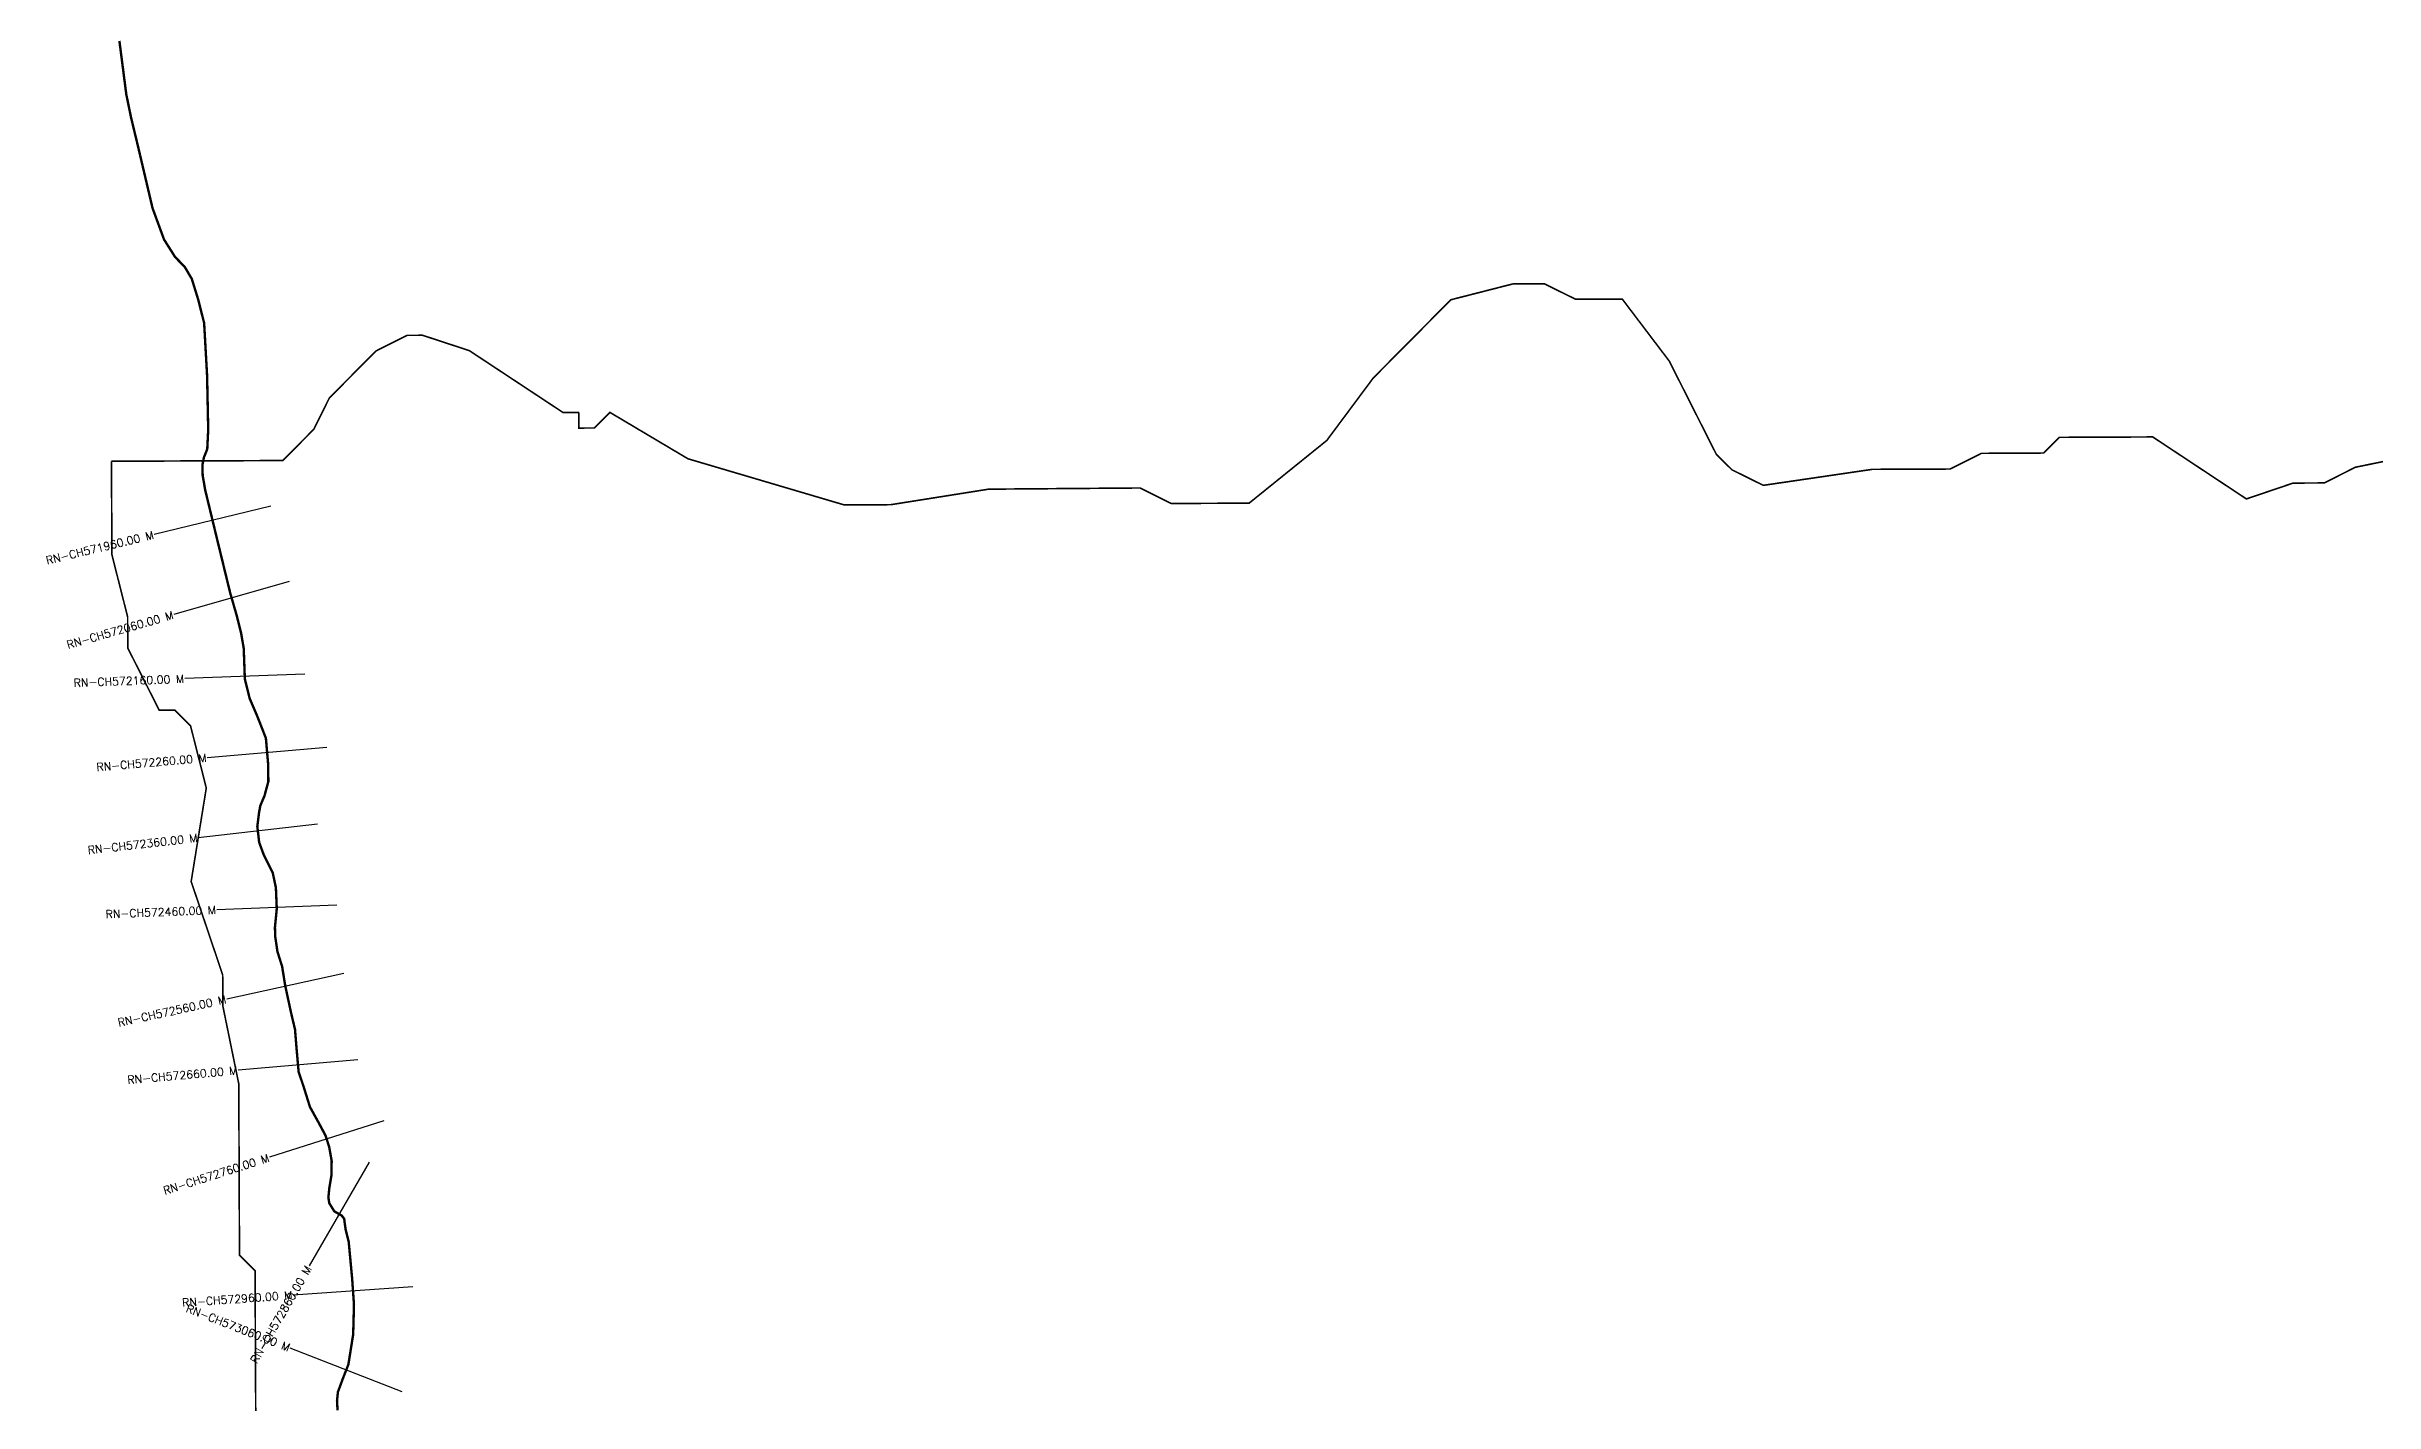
# Model space of a CAD drawing. Header units: metres. Extents: x 321718 to 327739, y 1839279 to 1845754.
# Drawn here: x 321872 to 324782, y 1842364 to 1844059 of the extents above; entities that cross this region are included whole.
import ezdxf
from ezdxf.enums import TextEntityAlignment as Align

# ---------------------------------------------------------------- set-up
doc = ezdxf.new("R2010")
doc.units = ezdxf.units.M
for name, color, linetype in [('CS', 134, 'Continuous'), ('CSMark', 6, 'Continuous'), ('NATURALLY PROTECTED', 3, 'Continuous')]:
    doc.layers.add(name, color=color, linetype=linetype)
doc.styles.get("Standard").update_dxf_attribs({"font": 'simplex.shx'})

msp = doc.modelspace()

# ---------------------------------------------------------------- linework, layer by layer
at = {"color": 6, "const_width": 2, "flags": 128}
for points in [[(321953.5, 1843540.8), (322167.7, 1843541.7), (322206.5, 1843580.9), (322225.8, 1843619.9), (322284, 1843678.6), (322322.9, 1843698.2), (322342.3, 1843698.3), (322400.8, 1843679.1), (322518, 1843601.7), (322537.5, 1843601.8), (322537.6, 1843582.3), (322557.1, 1843582.4), (322576.5, 1843601.9), (322674.1, 1843543.9), (322869.1, 1843486.3), (322927.6, 1843486.5), (323049.9, 1843505.9), (323239.1, 1843507.4), (323278.2, 1843488), (323375.5, 1843488.4), (323472.6, 1843566.8), (323530.7, 1843644.9), (323627.7, 1843742.7), (323705.5, 1843762.6), (323744.5, 1843762.7), (323783.5, 1843743.4), (323841.9, 1843743.6), (323900.7, 1843666), (323959.6, 1843549.3), (323979.2, 1843530), (324018.3, 1843510.7), (324100.8, 1843522.8), (324154.5, 1843530.7), (324251.9, 1843531.1), (324290.8, 1843550.7), (324368.7, 1843551.1), (324388.1, 1843570.7), (324505, 1843571.2), (324622.1, 1843493.7), (324680.5, 1843513.5), (324719.5, 1843513.7), (324758.3, 1843533.3), (324855.6, 1843553.2)], [(322134.6, 1842169), (322133, 1842528.7), (322113.5, 1842548.2), (322112.6, 1842762.4), (322092.7, 1842859.7), (322092.5, 1842898.6), (322053.1, 1843015.4), (322072, 1843132.3), (322052.3, 1843210.1), (322032.7, 1843229.6), (322013.2, 1843229.5), (321973.9, 1843307.2), (321973.7, 1843346.2), (321954, 1843424), (321953.5, 1843535.3), (321953.5, 1843540.8), (321953.5, 1843540.8)]]:
    msp.add_lwpolyline(points, dxfattribs=at)
at = {"layer": 'CS'}
for p, q in [((322152.7, 1843484.8), (322006.9, 1843449.3)), ((322175.8, 1843390.6), (322031.6, 1843349.3)), ((322195.1, 1843274.7), (322045.2, 1843269)), ((322222.8, 1843183), (322073.3, 1843170.2)), ((322211, 1843087.1), (322061.9, 1843070.2)), ((322235, 1842985.8), (322085.1, 1842979.9)), ((322244, 1842900.4), (322097.5, 1842868.4)), ((322261.4, 1842792.4), (322111.9, 1842779.4)), ((322293.9, 1842716.2), (322151, 1842670.6)), ((322275.4, 1842664.6), (322200.4, 1842534.7)), ((322330.2, 1842508.7), (322180.6, 1842498.3)), ((322316.7, 1842377.3), (322177, 1842431.8))]:
    msp.add_line(p, q, dxfattribs=at)
at = {"layer": 'NATURALLY PROTECTED', "const_width": 3, "flags": 128}
msp.add_lwpolyline([(321963.4, 1844066.3), (321972, 1843999.5), (321977.9, 1843970.8), (321986.4, 1843935.5), (322004.8, 1843857.3), (322019.2, 1843818), (322033, 1843796.2), (322045.1, 1843783.7), (322053.9, 1843768.8), (322061.9, 1843742.9), (322069.3, 1843713.7), (322073, 1843647.9), (322074.4, 1843580.3), (322073.2, 1843555.9), (322069.1, 1843545.8), (322067.1, 1843536.1), (322067.5, 1843523), (322070.6, 1843505), (322086.1, 1843440.9), (322102, 1843375.7), (322110, 1843348), (322115.5, 1843326.1), (322118.8, 1843306.8), (322120.2, 1843268.5), (322126.2, 1843244.3), (322135.6, 1843222.4), (322146.5, 1843194.6), (322149.2, 1843163.5), (322149.6, 1843140.5), (322144.7, 1843122.4), (322139.5, 1843110.1), (322137.9, 1843101.2), (322135.8, 1843084.2), (322138.1, 1843064.3), (322144.1, 1843048), (322155.1, 1843026.1), (322159, 1843007.6), (322160.1, 1842981.3), (322157.8, 1842957.9), (322158.2, 1842946.4), (322160.9, 1842927.9), (322166.8, 1842909.1), (322170.6, 1842885.4), (322177.9, 1842851.6), (322182.9, 1842830.4), (322184.9, 1842805.8), (322187.4, 1842777.5), (322193.4, 1842759.7), (322201.6, 1842733.5), (322212.6, 1842713.6), (322221.1, 1842697.7), (322225.6, 1842683.6), (322228.7, 1842666.2), (322228.5, 1842648.5), (322225.8, 1842632.3), (322224.6, 1842620), (322225.8, 1842613.1), (322232, 1842603.1), (322241.2, 1842597.8), (322244.3, 1842593.9), (322246.1, 1842580.7), (322250, 1842565.1), (322254.3, 1842519.1), (322256.6, 1842486.5), (322255.6, 1842449.1), (322249.6, 1842411.5), (322243, 1842394.7), (322236.5, 1842377.1), (322235.4, 1842365.9), (322236.1, 1842354.2)], dxfattribs=at)

# ---------------------------------------------------------------- texts
at = {"layer": 'CSMark'}
for s, rotation, p in [('RN-CH571960.00 M', 13.6822, (322005.9, 1843449.1)), ('RN-CH572060.00 M', 16.0114, (322030.6, 1843349)), ('RN-CH572160.00 M', 2.1755, (322044.2, 1843268.9)), ('RN-CH572260.00 M', 4.8913, (322072.3, 1843170.1)), ('RN-CH572360.00 M', 6.4743, (322061, 1843070.1)), ('RN-CH572460.00 M', 2.255, (322084.1, 1842979.9)), ('RN-CH572560.00 M', 12.3135, (322096.5, 1842868.2)), ('RN-CH572660.00 M', 4.9719, (322110.9, 1842779.3)), ('RN-CH572760.00 M', 17.6923, (322150.1, 1842670.3)), ('RN-CH572860.00 M', 59.9901, (322199.9, 1842533.9)), ('RN-CH572960.00 M', 3.9586, (322179.6, 1842498.3)), ('RN-CH573060.00 M', 338.6721, (322176.1, 1842432.2))]:
    msp.add_text(s, height=10, rotation=rotation, dxfattribs=at).set_placement(p, align=Align.MIDDLE_RIGHT)

doc.saveas('drawing.dxf')
